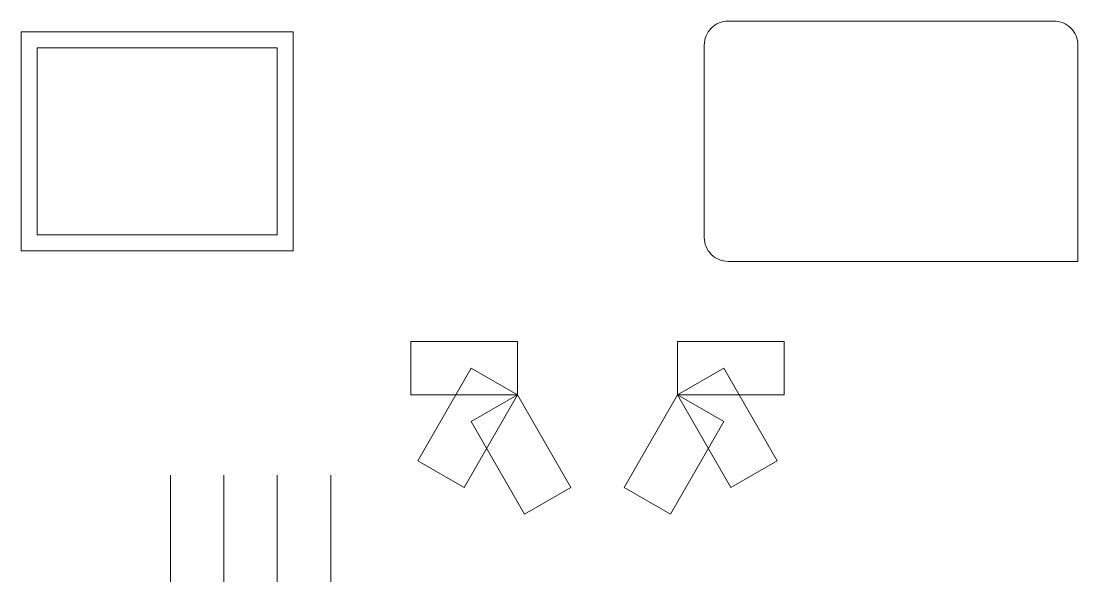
# Model space of a CAD drawing. Header units: inches. Extents: x 34 to 430, y 50 to 260.
import ezdxf

# ---------------------------------------------------------------- set-up
doc = ezdxf.new("R2010")
doc.units = ezdxf.units.IN
doc.header["$MEASUREMENT"] = 0
doc.layers.get('0').update_dxf_attribs({"linetype": 'CONTINUOUS', "lineweight": 0})

msp = doc.modelspace()

# ---------------------------------------------------------------- linework, layer by layer
for p, q in [((90, 90), (90, 50)), ((110, 90), (110, 50)), ((130, 90), (130, 50)), ((150, 90), (150, 50))]:
    msp.add_line(p, q)
msp.add_lwpolyline([(299, 260), (421, 260, -0.414214), (430, 251), (430, 170), (299, 170, -0.414214), (290, 179), (290, 251, -0.414214)], format="xyb", close=True)
for points in [[(34, 256), (136, 256), (136, 174), (34, 174)], [(40, 250), (130, 250), (130, 180), (40, 180)], [(180, 140), (220, 140), (220, 120), (180, 120)], [(320, 140), (280, 140), (280, 120), (320, 120)], [(182.68, 95.36), (202.68, 130), (220, 120), (200, 85.36)], [(317.32, 95.36), (297.32, 130), (280, 120), (300, 85.36)], [(222.68, 75.36), (202.68, 110), (220, 120), (240, 85.36)], [(277.32, 75.36), (297.32, 110), (280, 120), (260, 85.36)]]:
    msp.add_lwpolyline(points, close=True)

doc.saveas('drawing.dxf')
